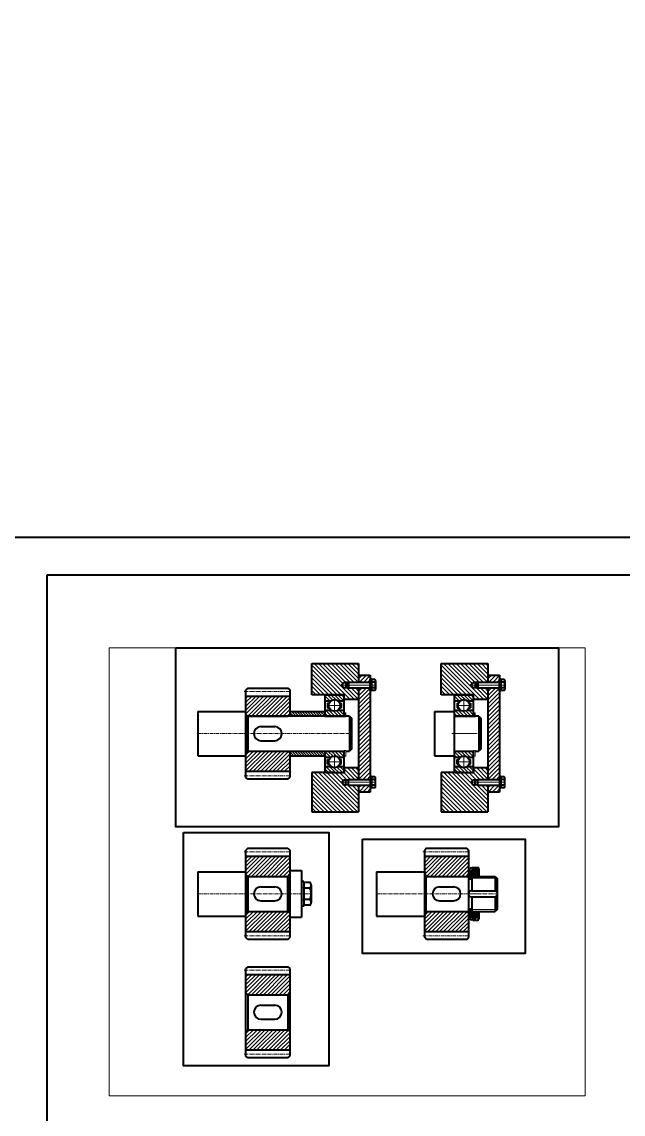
# Model space of a CAD drawing. Header units: millimetres. Extents: x -11382 to 23553, y -372 to 10786.
# Drawn here: x 524 to 1039, y 2946 to 3882 of the extents above; entities that cross this region are included whole.
import ezdxf

# ---------------------------------------------------------------- set-up
doc = ezdxf.new("R2010")
doc.units = ezdxf.units.MM
doc.header["$LTSCALE"] = 0.2
for name, pattern in [('CENTER', [50.8, 31.75, -6.35, 6.35, -6.35]), ('HIDDEN', [9.525, 6.35, -3.175]), ('HIDDEN2', [0.1875, 0.125, -0.0625])]:
    doc.linetypes.add(name, pattern=pattern)
doc.layers.get('0').update_dxf_attribs({"color": 170, "linetype": 'HIDDEN2', "plot": 0})
for name, color, linetype, lineweight in [('đướng nét đứt', 4, 'HIDDEN', 20), ('đường bao thấy', 7, 'Continuous', 40), ('đường kích thước', 90, 'Continuous', 15), ('đường mặt cắt', 160, 'Continuous', 15), ('đường nét mảnh', 220, 'Continuous', 15), ('đường nét tâm', 137, 'CENTER', 15)]:
    doc.layers.add(name, color=color, linetype=linetype, lineweight=lineweight)
pattern_1 = [(135, (1215.16, 1373.482), (-1.4967094, -1.4967094), [])]
pattern_2 = [(135, (1164.2818, 416.6992), (-1.7960512, -1.7960512), [])]
pattern_3 = [(135, (1104.3148, 1373.482), (-1.4967094, -1.4967094), [])]
pattern_4 = [(135, (1053.4365, 416.6992), (-1.7960512, -1.7960512), [])]
pattern_5 = [(45, (1113.5654, 414.7589), (-0.4490128, 0.4490128), [])]
pattern_6 = [(135, (1166.08177, 416.69925), (-0.4490128, -0.4490128), [])]
pattern_7 = [(135, (1164.28177, 416.69925), (-0.4490128, -0.4490128), [])]

msp = doc.modelspace()

# ---------------------------------------------------------------- hatches: boundary and pattern name
at = {"layer": 'đường mặt cắt', "ltscale": 0.5}
h = msp.add_hatch(dxfattribs=at)
h.set_pattern_fill('ANSI31', color=256, scale=0.8, angle=90, style=0)
h.set_pattern_definition(pattern_4)
h.paths.add_polyline_path([(804.04, 3316.214), (801.564, 3316.214), (801.564, 3315.839), (803.564, 3315.839)], flags=17)
h.paths.add_polyline_path([(812.564, 3316.214), (804.04, 3316.214), (804.04, 3315.839), (812.564, 3315.839)], flags=17)
h.paths.add_polyline_path([(812.564, 3311.589), (804.04, 3311.589), (804.04, 3311.214), (812.564, 3311.214)], flags=17)
h.paths.add_polyline_path([(803.564, 3311.589), (801.564, 3311.589), (801.564, 3311.214), (804.04, 3311.214)], flags=17)
h.paths.add_polyline_path([(812.564, 3332.168), (772.564, 3332.168), (772.564, 3305.381), (800.228, 3305.381), (800.228, 3301.381), (812.564, 3301.381), (812.564, 3311.214), (804.04, 3311.214), (801.564, 3311.214), (801.564, 3311.589), (799.564, 3311.589), (798.287, 3313.714), (799.564, 3315.839), (801.564, 3315.839), (801.564, 3316.214), (804.04, 3316.214), (812.564, 3316.214)])
h = msp.add_hatch(dxfattribs=at)
h.set_pattern_fill('ANSI31', color=256, scale=0.8, angle=90, style=0)
h.set_pattern_definition(pattern_2)
h.paths.add_polyline_path([(914.886, 3316.214), (912.409, 3316.214), (912.409, 3315.839), (914.409, 3315.839)], flags=17)
h.paths.add_polyline_path([(923.409, 3316.214), (914.886, 3316.214), (914.886, 3315.839), (923.409, 3315.839)], flags=17)
h.paths.add_polyline_path([(923.409, 3311.589), (914.886, 3311.589), (914.886, 3311.214), (923.409, 3311.214)], flags=17)
h.paths.add_polyline_path([(914.409, 3311.589), (912.409, 3311.589), (912.409, 3311.214), (914.886, 3311.214)], flags=17)
h.paths.add_polyline_path([(923.409, 3332.168), (883.409, 3332.168), (883.409, 3305.381), (911.073, 3305.381), (911.073, 3301.381), (923.409, 3301.381), (923.409, 3311.214), (914.886, 3311.214), (912.409, 3311.214), (912.409, 3311.589), (910.409, 3311.589), (909.133, 3313.714), (910.409, 3315.839), (912.409, 3315.839), (912.409, 3316.214), (914.886, 3316.214), (923.409, 3316.214)])
h = msp.add_hatch(dxfattribs=at)
h.set_pattern_fill('ANSI31', color=256, scale=0.8, style=0)
h.set_pattern_definition([(45, (1053.4365, 416.6992), (-1.7960512, 1.7960512), [])])
h.paths.add_polyline_path([(822.564, 3322.048), (812.564, 3322.048), (812.564, 3316.214), (822.564, 3316.214), (822.564, 3318.714)])
h.paths.add_polyline_path([(822.564, 3311.214), (812.564, 3311.214), (812.564, 3232.881), (822.564, 3232.881), (822.564, 3235.381)])
h.paths.add_polyline_path([(822.564, 3311.589), (812.564, 3311.589), (812.564, 3311.214), (822.564, 3311.214)])
h.paths.add_polyline_path([(822.564, 3316.214), (812.564, 3316.214), (812.564, 3315.839), (822.564, 3315.839)])
h.paths.add_polyline_path([(822.564, 3232.881), (812.564, 3232.881), (812.564, 3232.506), (822.564, 3232.506)])
h.paths.add_polyline_path([(822.564, 3228.256), (812.564, 3228.256), (812.564, 3227.881), (822.564, 3227.881)])
h.paths.add_polyline_path([(822.564, 3227.881), (812.564, 3227.881), (812.564, 3222.048), (822.564, 3222.048)])
h = msp.add_hatch(dxfattribs=at)
h.set_pattern_fill('ANSI31', color=256, scale=0.8, style=0)
h.set_pattern_definition([(45, (1164.2818, 416.6992), (-1.7960512, 1.7960512), [])])
h.paths.add_polyline_path([(933.409, 3322.048), (923.409, 3322.048), (923.409, 3316.214), (933.409, 3316.214), (933.409, 3318.714)])
h.paths.add_polyline_path([(933.409, 3311.214), (923.409, 3311.214), (923.409, 3232.881), (933.409, 3232.881), (933.409, 3235.381)])
h.paths.add_polyline_path([(933.409, 3311.589), (923.409, 3311.589), (923.409, 3311.214), (933.409, 3311.214)])
h.paths.add_polyline_path([(933.409, 3316.214), (923.409, 3316.214), (923.409, 3315.839), (933.409, 3315.839)])
h.paths.add_polyline_path([(933.409, 3232.881), (923.409, 3232.881), (923.409, 3232.506), (933.409, 3232.506)])
h.paths.add_polyline_path([(933.409, 3228.256), (923.409, 3228.256), (923.409, 3227.881), (933.409, 3227.881)])
h.paths.add_polyline_path([(933.409, 3227.881), (923.409, 3227.881), (923.409, 3222.048), (933.409, 3222.048)])
h = msp.add_hatch(dxfattribs=at)
h.set_pattern_fill('ANSI31', color=256, scale=0.75, style=0)
h.set_pattern_definition([(45, (1164.2818, 416.6992), (-1.683798, 1.683798), [])])
h.paths.add_polyline_path([(752.061, 3287.048), (753.561, 3288.548), (753.561, 3304.298), (716.061, 3304.298), (716.061, 3288.548), (717.561, 3287.048)])
at = {"layer": 'đường mặt cắt'}
h = msp.add_hatch(dxfattribs=at)
h.set_pattern_fill('ANSI31', color=256, scale=0.666667, angle=90, style=0)
h.set_pattern_definition(pattern_3)
h.paths.add_polyline_path([(800.228, 3304.048, 0.4142136), (798.894, 3305.381), (784.894, 3305.381, 0.4142136), (783.561, 3304.048), (783.561, 3300.214), (788.894, 3300.214, -0.3333333), (794.894, 3300.214), (800.228, 3300.214)])
h.paths.add_polyline_path([(800.228, 3243.881), (794.894, 3243.881, -0.3333333), (788.894, 3243.881), (783.561, 3243.881), (783.561, 3240.048, 0.4142136), (784.894, 3238.714), (798.894, 3238.714, 0.4142136), (800.228, 3240.048)])
h = msp.add_hatch(dxfattribs=at)
h.set_pattern_fill('ANSI31', color=256, scale=0.666667, angle=90, style=0)
h.set_pattern_definition(pattern_1)
h.paths.add_polyline_path([(911.073, 3304.048, 0.4142136), (909.739, 3305.381), (895.739, 3305.381, 0.4142136), (894.406, 3304.048), (894.406, 3300.214), (899.739, 3300.214, -0.3333333), (905.739, 3300.214), (911.073, 3300.214)])
h.paths.add_polyline_path([(911.073, 3243.881), (905.739, 3243.881, -0.3333333), (899.739, 3243.881), (894.406, 3243.881), (894.406, 3240.048, 0.4142136), (895.739, 3238.714), (909.739, 3238.714, 0.4142136), (911.073, 3240.048)])
at = {"layer": 'đường mặt cắt', "ltscale": 0.5}
h = msp.add_hatch(dxfattribs=at)
h.set_pattern_fill('ANSI31', color=256, scale=0.5, angle=90, style=0)
h.set_pattern_definition([(135, (1164.2818, 416.6992), (-1.122532, -1.122532), [])])
h.paths.add_polyline_path([(783.561, 3291.048), (753.561, 3291.048), (753.561, 3287.048), (783.561, 3287.048)])
h.paths.add_polyline_path([(783.561, 3257.048), (753.561, 3257.048), (753.561, 3253.048), (783.561, 3253.048)])
at = {"layer": 'đường mặt cắt'}
h = msp.add_hatch(dxfattribs=at)
h.set_pattern_fill('ANSI31', color=256, scale=0.666667, angle=90, style=0)
h.set_pattern_definition(pattern_3)
h.paths.add_polyline_path([(788.894, 3292.214), (783.561, 3292.214), (783.561, 3287.048), (800.228, 3287.048), (800.228, 3292.214), (794.894, 3292.214, -0.3333333)])
h.paths.add_polyline_path([(794.894, 3251.881), (800.228, 3251.881), (800.228, 3257.048), (783.561, 3257.048), (783.561, 3251.881), (788.894, 3251.881, -0.3333333)])
h = msp.add_hatch(dxfattribs=at)
h.set_pattern_fill('ANSI31', color=256, scale=0.2, angle=90, style=0)
h.set_pattern_definition([(45, (399.9105, 420.3711), (0.4490128, -0.4490128), [])])
h.paths.add_polyline_path([(801.728, 3286.346), (800.228, 3286.346), (800.228, 3289.846), (801.728, 3289.846)], flags=0)
h = msp.add_hatch(dxfattribs=at)
h.set_pattern_fill('ANSI31', color=256, scale=0.666667, angle=90, style=0)
h.set_pattern_definition(pattern_1)
h.paths.add_polyline_path([(899.739, 3292.214), (894.406, 3292.214), (894.406, 3287.048), (911.073, 3287.048), (911.073, 3292.214), (905.739, 3292.214, -0.3333333)])
h.paths.add_polyline_path([(905.739, 3251.881), (911.073, 3251.881), (911.073, 3257.048), (894.406, 3257.048), (894.406, 3251.881), (899.739, 3251.881, -0.3333333)])
h = msp.add_hatch(dxfattribs=at)
h.set_pattern_fill('ANSI31', color=256, scale=0.2, angle=90, style=0)
h.set_pattern_definition([(45, (510.75576, 420.3711), (0.4490128, -0.4490128), [])])
h.paths.add_polyline_path([(912.573, 3286.346), (911.073, 3286.346), (911.073, 3289.846), (912.573, 3289.846)], flags=0)
at = {"layer": 'đường mặt cắt', "ltscale": 0.5}
h = msp.add_hatch(dxfattribs=at)
h.set_pattern_fill('ANSI31', color=256, scale=0.75, style=0)
h.set_pattern_definition([(45, (1576.9683, 777.5502), (-1.683798, 1.683798), [])])
h.paths.add_polyline_path([(753.561, 3239.798), (753.561, 3255.548), (752.061, 3257.048), (717.561, 3257.048), (716.061, 3255.548), (716.061, 3239.798)])
h = msp.add_hatch(dxfattribs=at)
h.set_pattern_fill('ANSI31', color=256, scale=0.8, angle=90, style=0)
h.set_pattern_definition(pattern_4)
h.paths.add_polyline_path([(812.564, 3227.881), (804.04, 3227.881), (801.564, 3227.881), (801.564, 3228.256), (799.564, 3228.256), (798.287, 3230.381), (799.564, 3232.506), (801.564, 3232.506), (801.564, 3232.881), (804.04, 3232.881), (812.564, 3232.881), (812.564, 3242.714), (800.228, 3242.714), (800.228, 3238.714), (792.564, 3238.714), (772.564, 3238.714), (772.564, 3205.188), (812.564, 3205.188)])
h.paths.add_polyline_path([(812.564, 3232.881), (804.04, 3232.881), (804.04, 3232.506), (812.564, 3232.506)], flags=17)
h.paths.add_polyline_path([(812.564, 3228.256), (804.04, 3228.256), (804.04, 3227.881), (812.564, 3227.881)], flags=17)
h.paths.add_polyline_path([(803.564, 3228.256), (801.564, 3228.256), (801.564, 3227.881), (804.04, 3227.881)], flags=17)
h.paths.add_polyline_path([(804.04, 3232.881), (801.564, 3232.881), (801.564, 3232.506), (803.564, 3232.506)], flags=17)
h = msp.add_hatch(dxfattribs=at)
h.set_pattern_fill('ANSI31', color=256, scale=0.8, angle=90, style=0)
h.set_pattern_definition(pattern_2)
h.paths.add_polyline_path([(923.409, 3227.881), (914.886, 3227.881), (912.409, 3227.881), (912.409, 3228.256), (910.409, 3228.256), (909.133, 3230.381), (910.409, 3232.506), (912.409, 3232.506), (912.409, 3232.881), (914.886, 3232.881), (923.409, 3232.881), (923.409, 3242.714), (911.073, 3242.714), (911.073, 3238.714), (903.409, 3238.714), (883.409, 3238.714), (883.409, 3205.188), (923.409, 3205.188)])
h.paths.add_polyline_path([(923.409, 3232.881), (914.886, 3232.881), (914.886, 3232.506), (923.409, 3232.506)], flags=17)
h.paths.add_polyline_path([(923.409, 3228.256), (914.886, 3228.256), (914.886, 3227.881), (923.409, 3227.881)], flags=17)
h.paths.add_polyline_path([(914.409, 3228.256), (912.409, 3228.256), (912.409, 3227.881), (914.886, 3227.881)], flags=17)
h.paths.add_polyline_path([(914.886, 3232.881), (912.409, 3232.881), (912.409, 3232.506), (914.409, 3232.506)], flags=17)
h = msp.add_hatch(dxfattribs=at)
h.set_pattern_fill('ANSI31', color=256, scale=0.75, style=0)
h.set_pattern_definition([(45, (1164.2818, 279.4995), (-1.683798, 1.683798), [])])
h.paths.add_polyline_path([(752.061, 3149.848), (753.561, 3151.348), (753.561, 3167.098), (716.061, 3167.098), (716.061, 3151.348), (717.561, 3149.848)])
h = msp.add_hatch(dxfattribs=at)
h.set_pattern_fill('ANSI31', color=256, scale=0.75, style=0)
h.set_pattern_definition([(45, (1317.431, 279.4995), (-1.683798, 1.683798), [])])
h.paths.add_polyline_path([(905.21, 3149.848), (906.71, 3151.348), (906.71, 3167.098), (869.21, 3167.098), (869.21, 3151.348), (870.71, 3149.848)])
h = msp.add_hatch(dxfattribs=at)
h.set_pattern_fill('ANSI31', color=256, scale=0.2, style=0)
h.set_pattern_definition(pattern_5)
h.paths.add_polyline_path([(908.51, 3153.611), (906.71, 3153.848), (906.71, 3149.848), (908.51, 3149.848)])
h = msp.add_hatch(dxfattribs=at)
h.set_pattern_fill('ANSI31', color=256, scale=0.2, angle=90, style=0)
h.set_pattern_definition(pattern_6)
h.paths.add_polyline_path([(915.51, 3155.348), (909.376, 3155.348), (908.51, 3153.848), (908.51, 3149.848), (911.51, 3149.848), (915.51, 3149.848)])
h = msp.add_hatch(dxfattribs=at)
h.set_pattern_fill('ANSI31', color=256, scale=0.2, angle=90, style=0)
h.set_pattern_definition(pattern_7)
h.paths.add_polyline_path([(908.51, 3148.348), (909.71, 3148.348), (909.71, 3149.848), (908.51, 3149.848)])
h = msp.add_hatch(dxfattribs=at)
h.set_pattern_fill('ANSI31', color=256, scale=0.75, style=0)
h.set_pattern_definition([(45, (1576.9683, 640.3505), (-1.683798, 1.683798), [])])
h.paths.add_polyline_path([(753.561, 3102.598), (753.561, 3118.348), (752.061, 3119.848), (717.561, 3119.848), (716.061, 3118.348), (716.061, 3102.598)])
h = msp.add_hatch(dxfattribs=at)
h.set_pattern_fill('ANSI31', color=256, scale=0.75, style=0)
h.set_pattern_definition([(45, (1730.1175, 640.3505), (-1.683798, 1.683798), [])])
h.paths.add_polyline_path([(906.71, 3102.598), (906.71, 3118.348), (905.21, 3119.848), (870.71, 3119.848), (869.21, 3118.348), (869.21, 3102.598)])
h = msp.add_hatch(dxfattribs=at)
h.set_pattern_fill('ANSI31', color=256, scale=0.2, style=0)
h.set_pattern_definition(pattern_5)
h.paths.add_polyline_path([(906.71, 3115.848), (908.51, 3116.085), (908.51, 3119.848), (906.71, 3119.848)])
h = msp.add_hatch(dxfattribs=at)
h.set_pattern_fill('ANSI31', color=256, scale=0.2, angle=90, style=0)
h.set_pattern_definition(pattern_7)
h.paths.add_polyline_path([(909.71, 3121.348), (908.51, 3121.348), (908.51, 3119.848), (909.71, 3119.848)])
h = msp.add_hatch(dxfattribs=at)
h.set_pattern_fill('ANSI31', color=256, scale=0.2, angle=90, style=0)
h.set_pattern_definition(pattern_6)
h.paths.add_polyline_path([(915.51, 3114.348), (915.51, 3119.848), (911.51, 3119.848), (908.51, 3119.848), (908.51, 3115.848), (909.376, 3114.348)])
h = msp.add_hatch(dxfattribs=at)
h.set_pattern_fill('ANSI31', color=256, scale=0.75, style=0)
h.set_pattern_definition([(45, (1164.2818, 178.1341), (-1.683798, 1.683798), [])])
h.paths.add_polyline_path([(752.061, 3048.482), (753.561, 3049.982), (753.561, 3065.732), (716.061, 3065.732), (716.061, 3049.982), (717.561, 3048.482)])
h = msp.add_hatch(dxfattribs=at)
h.set_pattern_fill('ANSI31', color=256, scale=0.75, style=0)
h.set_pattern_definition([(45, (1576.9683, 538.985), (-1.683798, 1.683798), [])])
h.paths.add_polyline_path([(753.561, 3001.232), (753.561, 3016.982), (752.061, 3018.482), (717.561, 3018.482), (716.061, 3016.982), (716.061, 3001.232)])

# ---------------------------------------------------------------- linework, layer by layer
at = {"color": 7, "linetype": 'Continuous', "lineweight": 15}
for p, q in [((801.728, 3289.846), (800.228, 3289.846)), ((800.228, 3286.346), (800.228, 3289.846)), ((800.228, 3286.346), (801.728, 3286.346)), ((801.728, 3286.346), (801.728, 3289.846)), ((912.573, 3289.846), (911.073, 3289.846)), ((911.073, 3286.346), (911.073, 3289.846)), ((911.073, 3286.346), (912.573, 3286.346)), ((912.573, 3286.346), (912.573, 3289.846)), ((800.228, 3257.749), (801.728, 3257.749)), ((800.228, 3252.75), (800.228, 3257.749)), ((801.728, 3252.75), (801.728, 3257.749)), ((911.073, 3257.749), (912.573, 3257.749)), ((911.073, 3252.75), (911.073, 3257.749)), ((912.573, 3252.75), (912.573, 3257.749)), ((800.228, 3252.75), (801.728, 3252.75)), ((911.073, 3252.75), (912.573, 3252.75))]:
    msp.add_line(p, q, dxfattribs=at)
at = {"layer": 'đướng nét đứt'}
for p, q in [((823.564, 3316.364), (822.564, 3316.364)), ((934.409, 3316.364), (933.409, 3316.364)), ((823.564, 3311.064), (822.564, 3311.064)), ((934.409, 3311.064), (933.409, 3311.064)), ((823.564, 3233.031), (822.564, 3233.031)), ((823.564, 3227.731), (822.564, 3227.731)), ((934.409, 3233.031), (933.409, 3233.031)), ((934.409, 3227.731), (933.409, 3227.731)), ((765.561, 3140.098), (763.561, 3140.098)), ((765.561, 3129.598), (763.561, 3129.598))]:
    msp.add_line(p, q, dxfattribs=at)
at = {"layer": 'đường bao thấy', "ltscale": 0.5}
for p, q in [((772.564, 3305.381), (772.564, 3332.168)), ((772.564, 3332.168), (812.564, 3332.168)), ((812.564, 3332.168), (812.564, 3315.839)), ((883.409, 3305.381), (883.409, 3332.168)), ((883.409, 3332.168), (923.409, 3332.168)), ((923.409, 3332.168), (923.409, 3315.839)), ((812.564, 3322.048), (822.564, 3322.048)), ((822.564, 3322.048), (822.564, 3222.048)), ((923.409, 3322.048), (933.409, 3322.048)), ((933.409, 3322.048), (933.409, 3222.048)), ((798.287, 3313.714), (799.564, 3315.839)), ((798.287, 3313.714), (799.564, 3311.589)), ((799.564, 3315.839), (801.564, 3315.839)), ((801.564, 3316.214), (801.564, 3311.214)), ((803.564, 3315.839), (801.564, 3315.839)), ((909.133, 3313.714), (910.409, 3315.839)), ((909.133, 3313.714), (910.409, 3311.589)), ((910.409, 3315.839), (912.409, 3315.839)), ((912.409, 3316.214), (912.409, 3311.214)), ((914.409, 3315.839), (912.409, 3315.839)), ((717.561, 3311.048), (716.061, 3309.548)), ((716.061, 3234.548), (716.061, 3309.548)), ((716.061, 3304.298), (753.561, 3304.298)), ((717.561, 3311.048), (752.061, 3311.048)), ((752.061, 3311.048), (753.561, 3309.548)), ((753.561, 3309.548), (753.561, 3287.048)), ((800.228, 3305.381), (772.564, 3305.381)), ((799.564, 3311.589), (801.564, 3311.589)), ((800.228, 3301.381), (800.228, 3305.381)), ((801.564, 3311.589), (803.564, 3311.589)), ((812.564, 3311.589), (812.564, 3232.506)), ((911.073, 3305.381), (883.409, 3305.381)), ((910.409, 3311.589), (912.409, 3311.589)), ((911.073, 3301.381), (911.073, 3305.381)), ((912.409, 3311.589), (914.409, 3311.589)), ((923.409, 3311.589), (923.409, 3232.506)), ((812.564, 3301.381), (800.228, 3301.381)), ((923.409, 3301.381), (911.073, 3301.381)), ((674.797, 3291.048), (674.797, 3253.048)), ((674.797, 3291.048), (716.061, 3291.048)), ((717.561, 3287.048), (716.061, 3288.548)), ((800.228, 3287.048), (717.122, 3287.048)), ((717.122, 3287.048), (717.122, 3257.048)), ((717.561, 3287.048), (752.061, 3287.048)), ((717.561, 3287.048), (717.561, 3257.048)), ((752.061, 3287.048), (753.561, 3288.548)), ((753.561, 3291.048), (783.561, 3291.048)), ((804.728, 3287.048), (801.728, 3287.048)), ((801.728, 3286.346), (801.728, 3287.048)), ((804.728, 3287.048), (806.728, 3285.048)), ((804.728, 3287.048), (804.728, 3257.048)), ((806.728, 3259.048), (806.728, 3285.048)), ((877.573, 3291.048), (894.406, 3291.048)), ((877.573, 3291.048), (877.573, 3253.048)), ((911.073, 3287.048), (894.406, 3287.048)), ((915.573, 3287.048), (912.573, 3287.048)), ((912.573, 3286.346), (912.573, 3287.048)), ((915.573, 3287.048), (917.573, 3285.048)), ((915.573, 3287.048), (915.573, 3257.048)), ((917.573, 3259.048), (917.573, 3285.048)), ((728.811, 3278.048), (740.811, 3278.048)), ((728.811, 3266.048), (740.811, 3266.048)), ((717.561, 3257.048), (716.061, 3255.548)), ((717.122, 3257.048), (800.228, 3257.048)), ((717.561, 3257.048), (752.061, 3257.048)), ((752.061, 3257.048), (753.561, 3255.548)), ((753.561, 3257.048), (753.561, 3234.548)), ((801.728, 3257.048), (804.728, 3257.048)), ((806.728, 3259.048), (804.728, 3257.048)), ((894.406, 3257.048), (911.073, 3257.048)), ((912.573, 3257.048), (915.573, 3257.048)), ((917.573, 3259.048), (915.573, 3257.048)), ((674.797, 3253.048), (716.061, 3253.048)), ((753.561, 3253.048), (783.561, 3253.048)), ((877.573, 3253.048), (894.406, 3253.048)), ((716.061, 3239.798), (753.561, 3239.798)), ((792.564, 3238.714), (772.564, 3238.714)), ((772.564, 3238.714), (772.564, 3205.188)), ((792.564, 3238.714), (800.228, 3238.714)), ((812.564, 3242.714), (800.228, 3242.714)), ((800.228, 3242.714), (800.228, 3238.714)), ((812.564, 3238.714), (812.564, 3232.506)), ((903.409, 3238.714), (883.409, 3238.714)), ((883.409, 3238.714), (883.409, 3205.188)), ((903.409, 3238.714), (911.073, 3238.714)), ((923.409, 3242.714), (911.073, 3242.714)), ((911.073, 3242.714), (911.073, 3238.714)), ((923.409, 3238.714), (923.409, 3232.506)), ((717.561, 3233.048), (716.061, 3234.548)), ((752.061, 3233.048), (717.561, 3233.048)), ((752.061, 3233.048), (753.561, 3234.548)), ((798.287, 3230.381), (799.564, 3232.506)), ((798.287, 3230.381), (799.564, 3228.256)), ((799.564, 3232.506), (801.564, 3232.506)), ((799.564, 3228.256), (801.564, 3228.256)), ((801.564, 3227.881), (801.564, 3232.881)), ((801.564, 3232.506), (803.564, 3232.506)), ((803.564, 3228.256), (801.564, 3228.256)), ((812.564, 3228.256), (812.564, 3205.188)), ((812.564, 3228.256), (812.564, 3222.048)), ((909.133, 3230.381), (910.409, 3232.506)), ((909.133, 3230.381), (910.409, 3228.256)), ((910.409, 3232.506), (912.409, 3232.506)), ((910.409, 3228.256), (912.409, 3228.256)), ((912.409, 3227.881), (912.409, 3232.881)), ((912.409, 3232.506), (914.409, 3232.506)), ((914.409, 3228.256), (912.409, 3228.256)), ((923.409, 3228.256), (923.409, 3222.048)), ((923.409, 3228.256), (923.409, 3205.188)), ((822.564, 3222.048), (812.564, 3222.048)), ((933.409, 3222.048), (923.409, 3222.048)), ((772.564, 3205.188), (812.564, 3205.188)), ((883.409, 3205.188), (923.409, 3205.188)), ((717.561, 3173.848), (716.061, 3172.348)), ((716.061, 3097.348), (716.061, 3172.348)), ((717.561, 3173.848), (752.061, 3173.848)), ((752.061, 3173.848), (753.561, 3172.348)), ((753.561, 3172.348), (753.561, 3119.848)), ((870.71, 3173.848), (869.21, 3172.348)), ((869.21, 3097.348), (869.21, 3172.348)), ((870.71, 3173.848), (905.21, 3173.848)), ((905.21, 3173.848), (906.71, 3172.348)), ((906.71, 3172.348), (906.71, 3115.848)), ((716.061, 3167.098), (753.561, 3167.098)), ((869.21, 3167.098), (906.71, 3167.098)), ((674.797, 3153.848), (674.797, 3115.848)), ((674.797, 3153.848), (716.061, 3153.848)), ((753.561, 3154.848), (763.561, 3154.848)), ((763.561, 3154.848), (763.561, 3114.848)), ((827.947, 3153.848), (827.947, 3115.848)), ((827.947, 3153.848), (869.21, 3153.848)), ((869.21, 3153.848), (869.21, 3115.848)), ((906.71, 3153.848), (908.51, 3153.611)), ((906.71, 3153.794), (906.71, 3121.948)), ((908.51, 3153.611), (908.51, 3147.748)), ((912.501, 3157.148), (912.501, 3155.348)), ((717.561, 3149.848), (716.061, 3151.348)), ((717.122, 3149.848), (752.061, 3149.848)), ((717.122, 3149.848), (717.122, 3119.848)), ((717.561, 3149.848), (717.561, 3119.848)), ((751.561, 3149.848), (753.561, 3147.848)), ((751.561, 3149.848), (751.561, 3119.848)), ((752.061, 3149.848), (753.561, 3151.348)), ((752.061, 3149.848), (752.061, 3119.848)), ((753.561, 3121.848), (753.561, 3147.848)), ((870.71, 3149.848), (869.21, 3151.348)), ((870.271, 3149.848), (906.71, 3149.848)), ((870.271, 3149.848), (870.271, 3119.848)), ((905.21, 3149.848), (906.71, 3151.348)), ((906.71, 3149.848), (906.71, 3147.748)), ((906.71, 3149.848), (908.51, 3149.848)), ((906.71, 3147.748), (906.71, 3147.848)), ((909.71, 3149.848), (909.71, 3148.348)), ((909.71, 3149.848), (909.71, 3137.297)), ((909.71, 3149.848), (929.71, 3149.848)), ((929.71, 3149.848), (931.71, 3147.848)), ((929.71, 3149.848), (929.71, 3137.297)), ((931.71, 3121.848), (931.71, 3147.848)), ((728.811, 3140.848), (740.811, 3140.848)), ((881.96, 3140.848), (893.96, 3140.848)), ((881.96, 3140.848), (893.96, 3140.848)), ((909.21, 3137.348), (929.21, 3137.348)), ((728.811, 3128.848), (740.811, 3128.848)), ((881.96, 3128.848), (893.96, 3128.848)), ((881.96, 3128.848), (893.96, 3128.848)), ((909.21, 3132.348), (929.21, 3132.348)), ((909.71, 3132.398), (909.71, 3121.948)), ((929.71, 3132.398), (929.71, 3119.848)), ((674.797, 3115.848), (716.061, 3115.848)), ((717.561, 3119.848), (716.061, 3118.348)), ((717.561, 3119.848), (752.061, 3119.848)), ((753.561, 3121.848), (751.561, 3119.848)), ((752.061, 3119.848), (753.561, 3118.348)), ((753.561, 3119.848), (753.561, 3097.348)), ((827.947, 3115.848), (869.21, 3115.848)), ((870.71, 3119.848), (869.21, 3118.348)), ((870.71, 3119.848), (906.71, 3119.848)), ((870.71, 3119.848), (905.21, 3119.848)), ((905.21, 3119.848), (906.71, 3118.348)), ((906.71, 3121.848), (906.71, 3121.948)), ((906.71, 3121.948), (906.71, 3119.848)), ((906.71, 3121.948), (906.71, 3121.348)), ((906.71, 3121.948), (906.71, 3121.898)), ((906.71, 3121.348), (906.71, 3119.848)), ((906.71, 3119.848), (906.71, 3097.348)), ((906.71, 3119.848), (908.51, 3119.848)), ((906.71, 3115.848), (908.51, 3116.085)), ((908.51, 3121.948), (908.51, 3116.085)), ((909.71, 3121.948), (909.71, 3121.348)), ((909.71, 3121.348), (909.71, 3119.848)), ((909.71, 3119.848), (929.71, 3119.848)), ((931.71, 3121.848), (929.71, 3119.848)), ((753.561, 3114.848), (763.561, 3114.848)), ((912.501, 3112.548), (912.501, 3114.348)), ((716.061, 3102.598), (753.561, 3102.598)), ((717.561, 3095.848), (716.061, 3097.348)), ((752.061, 3095.848), (753.561, 3097.348)), ((869.21, 3102.598), (906.71, 3102.598)), ((870.71, 3095.848), (869.21, 3097.348)), ((905.21, 3095.848), (906.71, 3097.348)), ((752.061, 3095.848), (717.561, 3095.848)), ((905.21, 3095.848), (870.71, 3095.848)), ((717.561, 3072.482), (716.061, 3070.982)), ((716.061, 2995.982), (716.061, 3070.982)), ((717.561, 3072.482), (752.061, 3072.482)), ((752.061, 3072.482), (753.561, 3070.982)), ((753.561, 3070.982), (753.561, 3018.482)), ((716.061, 3065.732), (753.561, 3065.732)), ((717.561, 3048.482), (716.061, 3049.982)), ((752.061, 3048.482), (753.561, 3049.982)), ((717.561, 3048.482), (717.561, 3018.482)), ((717.561, 3048.482), (752.061, 3048.482)), ((752.061, 3048.482), (752.061, 3018.482)), ((753.561, 3020.482), (753.561, 3046.482)), ((728.811, 3039.482), (740.811, 3039.482)), ((728.811, 3027.482), (740.811, 3027.482)), ((717.561, 3018.482), (716.061, 3016.982)), ((717.561, 3018.482), (752.061, 3018.482)), ((753.561, 3020.482), (751.561, 3018.482)), ((752.061, 3018.482), (753.561, 3016.982)), ((753.561, 3018.482), (753.561, 2995.982)), ((716.061, 3001.232), (753.561, 3001.232)), ((717.561, 2994.482), (716.061, 2995.982)), ((752.061, 2994.482), (717.561, 2994.482)), ((752.061, 2994.482), (753.561, 2995.982))]:
    msp.add_line(p, q, dxfattribs=at)
at = {"layer": 'đường bao thấy'}
for p, q in [((803.564, 3315.839), (804.04, 3316.214)), ((803.564, 3311.589), (803.564, 3315.839)), ((804.04, 3316.214), (822.564, 3316.214)), ((804.04, 3316.214), (804.04, 3311.214)), ((823.564, 3318.714), (822.564, 3318.714)), ((822.564, 3308.714), (822.564, 3318.714)), ((823.564, 3308.714), (823.564, 3318.714)), ((826.581, 3318.333), (823.564, 3318.333)), ((823.564, 3318.333), (823.564, 3309.095)), ((823.564, 3317.756), (823.564, 3310.714)), ((823.564, 3311.214), (823.564, 3316.214)), ((826.581, 3316.024), (823.564, 3316.024)), ((823.564, 3315.714), (823.564, 3311.714)), ((827.064, 3317.178), (827.064, 3310.25)), ((914.409, 3315.839), (914.886, 3316.214)), ((914.409, 3311.589), (914.409, 3315.839)), ((914.886, 3316.214), (914.886, 3311.214)), ((914.886, 3316.214), (933.409, 3316.214)), ((934.409, 3318.714), (933.409, 3318.714)), ((933.409, 3308.714), (933.409, 3318.714)), ((934.409, 3308.714), (934.409, 3318.714)), ((937.426, 3318.333), (934.409, 3318.333)), ((934.409, 3318.333), (934.409, 3309.095)), ((934.409, 3317.756), (934.409, 3310.714)), ((934.409, 3311.214), (934.409, 3316.214)), ((937.426, 3316.024), (934.409, 3316.024)), ((934.409, 3315.714), (934.409, 3311.714)), ((937.909, 3317.178), (937.909, 3310.25)), ((783.561, 3304.048), (783.561, 3287.048)), ((784.894, 3305.381), (798.894, 3305.381)), ((800.228, 3286.346), (800.228, 3304.048)), ((804.04, 3311.214), (803.564, 3311.589)), ((804.04, 3311.214), (822.564, 3311.214)), ((823.564, 3308.714), (822.564, 3308.714)), ((826.581, 3311.405), (823.564, 3311.405)), ((823.564, 3310.714), (823.564, 3309.673)), ((826.581, 3309.095), (823.564, 3309.095)), ((894.406, 3304.048), (894.406, 3257.048)), ((895.739, 3305.381), (909.739, 3305.381)), ((911.073, 3286.346), (911.073, 3304.048)), ((914.886, 3311.214), (914.409, 3311.589)), ((914.886, 3311.214), (933.409, 3311.214)), ((934.409, 3308.714), (933.409, 3308.714)), ((937.426, 3311.405), (934.409, 3311.405)), ((934.409, 3310.714), (934.409, 3309.673)), ((937.426, 3309.095), (934.409, 3309.095)), ((783.561, 3300.214), (788.894, 3300.214)), ((786.061, 3298.214), (786.061, 3294.214)), ((786.061, 3298.214), (787.312, 3298.214)), ((786.061, 3294.214), (787.312, 3294.214)), ((794.894, 3300.214), (800.228, 3300.214)), ((796.477, 3298.214), (797.728, 3298.214)), ((796.477, 3294.214), (797.728, 3294.214)), ((797.728, 3298.214), (797.728, 3294.214)), ((894.406, 3300.214), (899.739, 3300.214)), ((896.906, 3298.214), (896.906, 3294.214)), ((896.906, 3298.214), (898.157, 3298.214)), ((896.906, 3294.214), (898.157, 3294.214)), ((905.739, 3300.214), (911.073, 3300.214)), ((907.322, 3298.214), (908.573, 3298.214)), ((907.322, 3294.214), (908.573, 3294.214)), ((908.573, 3298.214), (908.573, 3294.214)), ((753.561, 3291.048), (753.561, 3287.048)), ((783.561, 3292.214), (788.894, 3292.214)), ((783.561, 3287.048), (800.228, 3287.048)), ((794.894, 3292.214), (800.228, 3292.214)), ((894.406, 3292.214), (899.739, 3292.214)), ((894.406, 3287.048), (911.073, 3287.048)), ((905.739, 3292.214), (911.073, 3292.214)), ((753.561, 3257.048), (753.561, 3253.048)), ((783.561, 3257.048), (783.561, 3240.048)), ((783.561, 3257.048), (800.228, 3257.048)), ((800.228, 3240.048), (800.228, 3257.048)), ((894.406, 3257.048), (911.073, 3257.048)), ((894.406, 3257.048), (894.406, 3240.048)), ((911.073, 3240.048), (911.073, 3257.048)), ((783.561, 3251.881), (788.894, 3251.881)), ((786.061, 3245.881), (786.061, 3249.881)), ((786.061, 3249.881), (787.312, 3249.881)), ((794.894, 3251.881), (800.228, 3251.881)), ((796.477, 3249.881), (797.728, 3249.881)), ((797.728, 3245.881), (797.728, 3249.881)), ((894.406, 3251.881), (899.739, 3251.881)), ((896.906, 3245.881), (896.906, 3249.881)), ((896.906, 3249.881), (898.157, 3249.881)), ((905.739, 3251.881), (911.073, 3251.881)), ((907.322, 3249.881), (908.573, 3249.881)), ((908.573, 3245.881), (908.573, 3249.881)), ((783.561, 3243.881), (788.894, 3243.881)), ((784.894, 3238.714), (798.894, 3238.714)), ((786.061, 3245.881), (787.312, 3245.881)), ((794.894, 3243.881), (800.228, 3243.881)), ((796.477, 3245.881), (797.728, 3245.881)), ((894.406, 3243.881), (899.739, 3243.881)), ((895.739, 3238.714), (909.739, 3238.714)), ((896.906, 3245.881), (898.157, 3245.881)), ((905.739, 3243.881), (911.073, 3243.881)), ((907.322, 3245.881), (908.573, 3245.881)), ((804.04, 3232.881), (803.564, 3232.506)), ((803.564, 3232.506), (803.564, 3228.256)), ((803.564, 3228.256), (804.04, 3227.881)), ((804.04, 3232.881), (822.564, 3232.881)), ((804.04, 3227.881), (804.04, 3232.881)), ((804.04, 3227.881), (822.564, 3227.881)), ((823.564, 3235.381), (822.564, 3235.381)), ((822.564, 3235.381), (822.564, 3225.381)), ((823.564, 3235.381), (823.564, 3225.381)), ((826.581, 3235), (823.564, 3235)), ((823.564, 3225.762), (823.564, 3235)), ((823.564, 3233.381), (823.564, 3234.422)), ((823.564, 3226.339), (823.564, 3233.381)), ((823.564, 3232.881), (823.564, 3227.881)), ((826.581, 3232.69), (823.564, 3232.69)), ((823.564, 3228.381), (823.564, 3232.381)), ((826.581, 3228.071), (823.564, 3228.071)), ((827.064, 3226.917), (827.064, 3233.845)), ((914.886, 3232.881), (914.409, 3232.506)), ((914.409, 3232.506), (914.409, 3228.256)), ((914.409, 3228.256), (914.886, 3227.881)), ((914.886, 3232.881), (933.409, 3232.881)), ((914.886, 3227.881), (914.886, 3232.881)), ((914.886, 3227.881), (933.409, 3227.881)), ((934.409, 3235.381), (933.409, 3235.381)), ((933.409, 3235.381), (933.409, 3225.381)), ((934.409, 3235.381), (934.409, 3225.381)), ((937.426, 3235), (934.409, 3235)), ((934.409, 3225.762), (934.409, 3235)), ((934.409, 3233.381), (934.409, 3234.422)), ((934.409, 3226.339), (934.409, 3233.381)), ((934.409, 3232.881), (934.409, 3227.881)), ((937.426, 3232.69), (934.409, 3232.69)), ((934.409, 3228.381), (934.409, 3232.381)), ((937.426, 3228.071), (934.409, 3228.071)), ((937.909, 3226.917), (937.909, 3233.845)), ((823.564, 3225.381), (822.564, 3225.381)), ((826.581, 3225.762), (823.564, 3225.762)), ((934.409, 3225.381), (933.409, 3225.381)), ((937.426, 3225.762), (934.409, 3225.762)), ((753.561, 3153.848), (753.561, 3149.848)), ((906.71, 3153.848), (906.71, 3147.748)), ((906.71, 3153.848), (906.71, 3149.848)), ((906.71, 3153.848), (906.71, 3115.848)), ((906.978, 3154.794), (907.76, 3156.148)), ((908.51, 3153.848), (909.376, 3155.348)), ((908.51, 3153.848), (908.51, 3149.848)), ((915.51, 3155.348), (909.376, 3155.348)), ((912.501, 3157.148), (909.492, 3157.148)), ((910.415, 3157.148), (910.531, 3157.348)), ((910.531, 3157.348), (914.51, 3157.348)), ((915.51, 3156.348), (915.51, 3149.848)), ((763.561, 3145.348), (763.561, 3124.348)), ((765.561, 3145.348), (763.561, 3145.348)), ((765.561, 3145.348), (765.561, 3124.348)), ((765.561, 3144.663), (765.561, 3125.033)), ((770.816, 3144.663), (765.561, 3144.663)), ((906.71, 3147.748), (909.71, 3147.748)), ((908.51, 3148.348), (909.71, 3148.348)), ((765.561, 3139.848), (765.561, 3129.848)), ((770.816, 3139.755), (765.561, 3139.755)), ((771.961, 3142.209), (771.961, 3127.487)), ((770.816, 3129.94), (765.561, 3129.94)), ((770.816, 3125.033), (765.561, 3125.033)), ((753.561, 3119.848), (753.561, 3115.848)), ((765.561, 3124.348), (763.561, 3124.348)), ((906.71, 3121.948), (909.71, 3121.948)), ((906.71, 3121.948), (906.71, 3115.848)), ((906.71, 3119.848), (906.71, 3115.848)), ((908.51, 3121.348), (909.71, 3121.348)), ((908.51, 3119.848), (908.51, 3115.848)), ((908.51, 3115.848), (909.376, 3114.348)), ((909.71, 3119.848), (913.71, 3119.848)), ((915.51, 3119.848), (915.51, 3113.348)), ((906.978, 3114.901), (907.76, 3113.548)), ((915.51, 3114.348), (909.376, 3114.348)), ((912.501, 3112.548), (909.492, 3112.548)), ((910.415, 3112.548), (910.531, 3112.348)), ((910.531, 3112.348), (914.51, 3112.348)), ((753.561, 3052.482), (753.561, 3048.482)), ((753.561, 3018.482), (753.561, 3014.482))]:
    msp.add_line(p, q, dxfattribs=at)
at = {"layer": 'đường bao thấy', "ltscale": 0.5}
for points in [[(506.167, 5626.056), (2171.182, 5626.056), (2171.182, 3439.952), (506.167, 3439.952)], [(545.781, 3408.215), (3405.076, 3408.215), (3405.076, 1397.743), (545.781, 1397.743)], [(655.897, 3345.541), (983.73, 3345.541), (983.73, 3192.326), (655.897, 3192.326)], [(662.618, 3187.395), (786.98, 3187.395), (786.98, 2987.677), (662.618, 2987.677)], [(815.921, 3181.671), (955.376, 3181.671), (955.376, 3083.895), (815.921, 3083.895)]]:
    msp.add_lwpolyline(points, close=True, dxfattribs=at)
at = {"layer": 'đường bao thấy'}
for centre in [(791.894, 3296.214), (902.739, 3296.214), (791.894, 3247.881), (902.739, 3247.881)]:
    msp.add_circle(centre, 5, dxfattribs=at)
for centre, radius, start, end in [((825.443, 3317.178), 1.621, 314.565429, 45.434571), ((821.306, 3313.714), 5.758, 336.353788, 23.646212), ((936.289, 3317.178), 1.621, 314.565429, 45.434571), ((932.152, 3313.714), 5.758, 336.353788, 23.646212), ((784.894, 3304.048), 1.333, 90, 180), ((798.894, 3304.048), 1.333, 0, 90), ((825.443, 3310.25), 1.621, 314.565429, 45.434571), ((895.739, 3304.048), 1.333, 90, 180), ((909.739, 3304.048), 1.333, 0, 90), ((936.289, 3310.25), 1.621, 314.565429, 45.434571), ((784.894, 3240.048), 1.333, 180, 270), ((798.894, 3240.048), 1.333, 270, 0), ((895.739, 3240.048), 1.333, 180, 270), ((909.739, 3240.048), 1.333, 270, 0), ((825.443, 3233.845), 1.621, 314.565429, 45.434571), ((821.306, 3230.381), 5.758, 336.353788, 23.646212), ((825.443, 3226.917), 1.621, 314.565429, 45.434571), ((936.289, 3233.845), 1.621, 314.565429, 45.434571), ((932.152, 3230.381), 5.758, 336.353788, 23.646212), ((936.289, 3226.917), 1.621, 314.565429, 45.434571), ((908.71, 3153.794), 2, 150, 180), ((909.492, 3155.148), 2, 90, 150), ((914.51, 3156.348), 1, 0, 90), ((768.759, 3142.209), 3.202, 309.970241, 50.029759), ((760.871, 3134.848), 11.089, 333.734281, 26.265719), ((768.759, 3127.487), 3.202, 309.970241, 50.029759), ((908.71, 3115.901), 2, 180, 210), ((909.492, 3114.548), 2, 210, 270), ((914.51, 3113.348), 1, 270, 0)]:
    msp.add_arc(centre, radius, start, end, dxfattribs=at)
at = {"layer": 'đường bao thấy', "ltscale": 0.5}
for centre, radius, start, end in [((717.122, 3288.108), 1.061, 180, 270), ((728.811, 3272.048), 6, 90, 270), ((740.811, 3272.048), 6, 270, 90), ((717.122, 3255.987), 1.061, 90, 180), ((717.122, 3150.908), 1.061, 180, 270), ((870.271, 3150.908), 1.061, 180, 270), ((728.811, 3134.848), 6, 90, 270), ((740.811, 3134.848), 6, 270, 90), ((881.96, 3134.848), 6, 90, 270), ((881.96, 3134.848), 6, 90, 270), ((893.96, 3134.848), 6, 270, 90), ((893.96, 3134.848), 6, 270, 90), ((909.21, 3134.848), 2.5, 78.463041, 281.536959), ((929.21, 3134.848), 2.5, 270, 90), ((717.122, 3118.787), 1.061, 90, 180), ((870.271, 3118.787), 1.061, 90, 180), ((728.811, 3033.482), 6, 90, 270), ((740.811, 3033.482), 6, 270, 90)]:
    msp.add_arc(centre, radius, start, end, dxfattribs=at)
at = {"layer": 'đường kích thước', "ltscale": 0.5}
msp.add_lwpolyline([(598.86, 3345.541), (1006.634, 3345.541), (1006.634, 2961.964), (598.86, 2961.964)], close=True, dxfattribs=at)
at = {"layer": 'đường mặt cắt'}
for p, q in [((797.59, 3313.714), (827.73, 3313.714)), ((824.064, 3313.714), (822.064, 3313.714)), ((908.435, 3313.714), (938.576, 3313.714)), ((934.909, 3313.714), (932.909, 3313.714)), ((785.894, 3296.214), (797.894, 3296.214)), ((791.894, 3302.214), (791.894, 3290.214)), ((896.739, 3296.214), (908.739, 3296.214)), ((902.739, 3302.214), (902.739, 3290.214)), ((892.576, 3272.048), (914.243, 3272.048)), ((785.894, 3247.881), (797.894, 3247.881)), ((791.894, 3241.881), (791.894, 3253.881)), ((896.739, 3247.881), (908.739, 3247.881)), ((902.739, 3241.881), (902.739, 3253.881)), ((797.59, 3230.381), (827.73, 3230.381)), ((824.064, 3230.381), (822.064, 3230.381)), ((908.435, 3230.381), (938.576, 3230.381)), ((934.909, 3230.381), (932.909, 3230.381))]:
    msp.add_line(p, q, dxfattribs=at)
at = {"layer": 'đường nét mảnh'}
for p, q in [((801.564, 3316.214), (804.04, 3316.214)), ((803.564, 3315.839), (823.564, 3315.839)), ((912.409, 3316.214), (914.886, 3316.214)), ((914.409, 3315.839), (934.409, 3315.839)), ((801.564, 3311.214), (804.04, 3311.214)), ((803.564, 3311.589), (823.564, 3311.589)), ((912.409, 3311.214), (914.886, 3311.214)), ((914.409, 3311.589), (934.409, 3311.589)), ((801.564, 3232.881), (804.04, 3232.881)), ((801.564, 3227.881), (804.04, 3227.881)), ((803.564, 3232.506), (823.564, 3232.506)), ((803.564, 3228.256), (823.564, 3228.256)), ((912.409, 3232.881), (914.886, 3232.881)), ((912.409, 3227.881), (914.886, 3227.881)), ((914.409, 3232.506), (934.409, 3232.506)), ((914.409, 3228.256), (934.409, 3228.256)), ((909.71, 3148.348), (931.21, 3148.348)), ((908.51, 3119.848), (909.71, 3119.848)), ((909.71, 3121.348), (931.21, 3121.348))]:
    msp.add_line(p, q, dxfattribs=at)
at = {"layer": 'đường nét mảnh', "ltscale": 0.5}
msp.add_line((908.51, 3149.848), (909.71, 3149.848), dxfattribs=at)
at = {"layer": 'đường nét tâm', "ltscale": 0.5}
for p, q in [((714.561, 3308.048), (755.061, 3308.048)), ((674.797, 3272.048), (806.728, 3272.048)), ((714.561, 3236.048), (755.061, 3236.048)), ((714.561, 3170.848), (755.061, 3170.848)), ((867.71, 3170.848), (908.21, 3170.848)), ((674.797, 3134.848), (771.961, 3134.848)), ((827.947, 3134.848), (931.71, 3134.848)), ((714.561, 3098.848), (755.061, 3098.848)), ((867.71, 3098.848), (908.21, 3098.848)), ((714.561, 3069.482), (755.061, 3069.482)), ((714.561, 2997.482), (755.061, 2997.482))]:
    msp.add_line(p, q, dxfattribs=at)
at = {"layer": 'đường nét tâm'}
msp.add_line((906.36, 3134.848), (914.06, 3134.848), dxfattribs=at)
msp.add_line((906.36, 3134.848), (914.06, 3134.848), dxfattribs=at)
msp.add_line((906.36, 3134.848), (914.06, 3134.848), dxfattribs=at)
msp.add_line((906.36, 3134.848), (914.06, 3134.848), dxfattribs=at)

doc.saveas('drawing.dxf')
